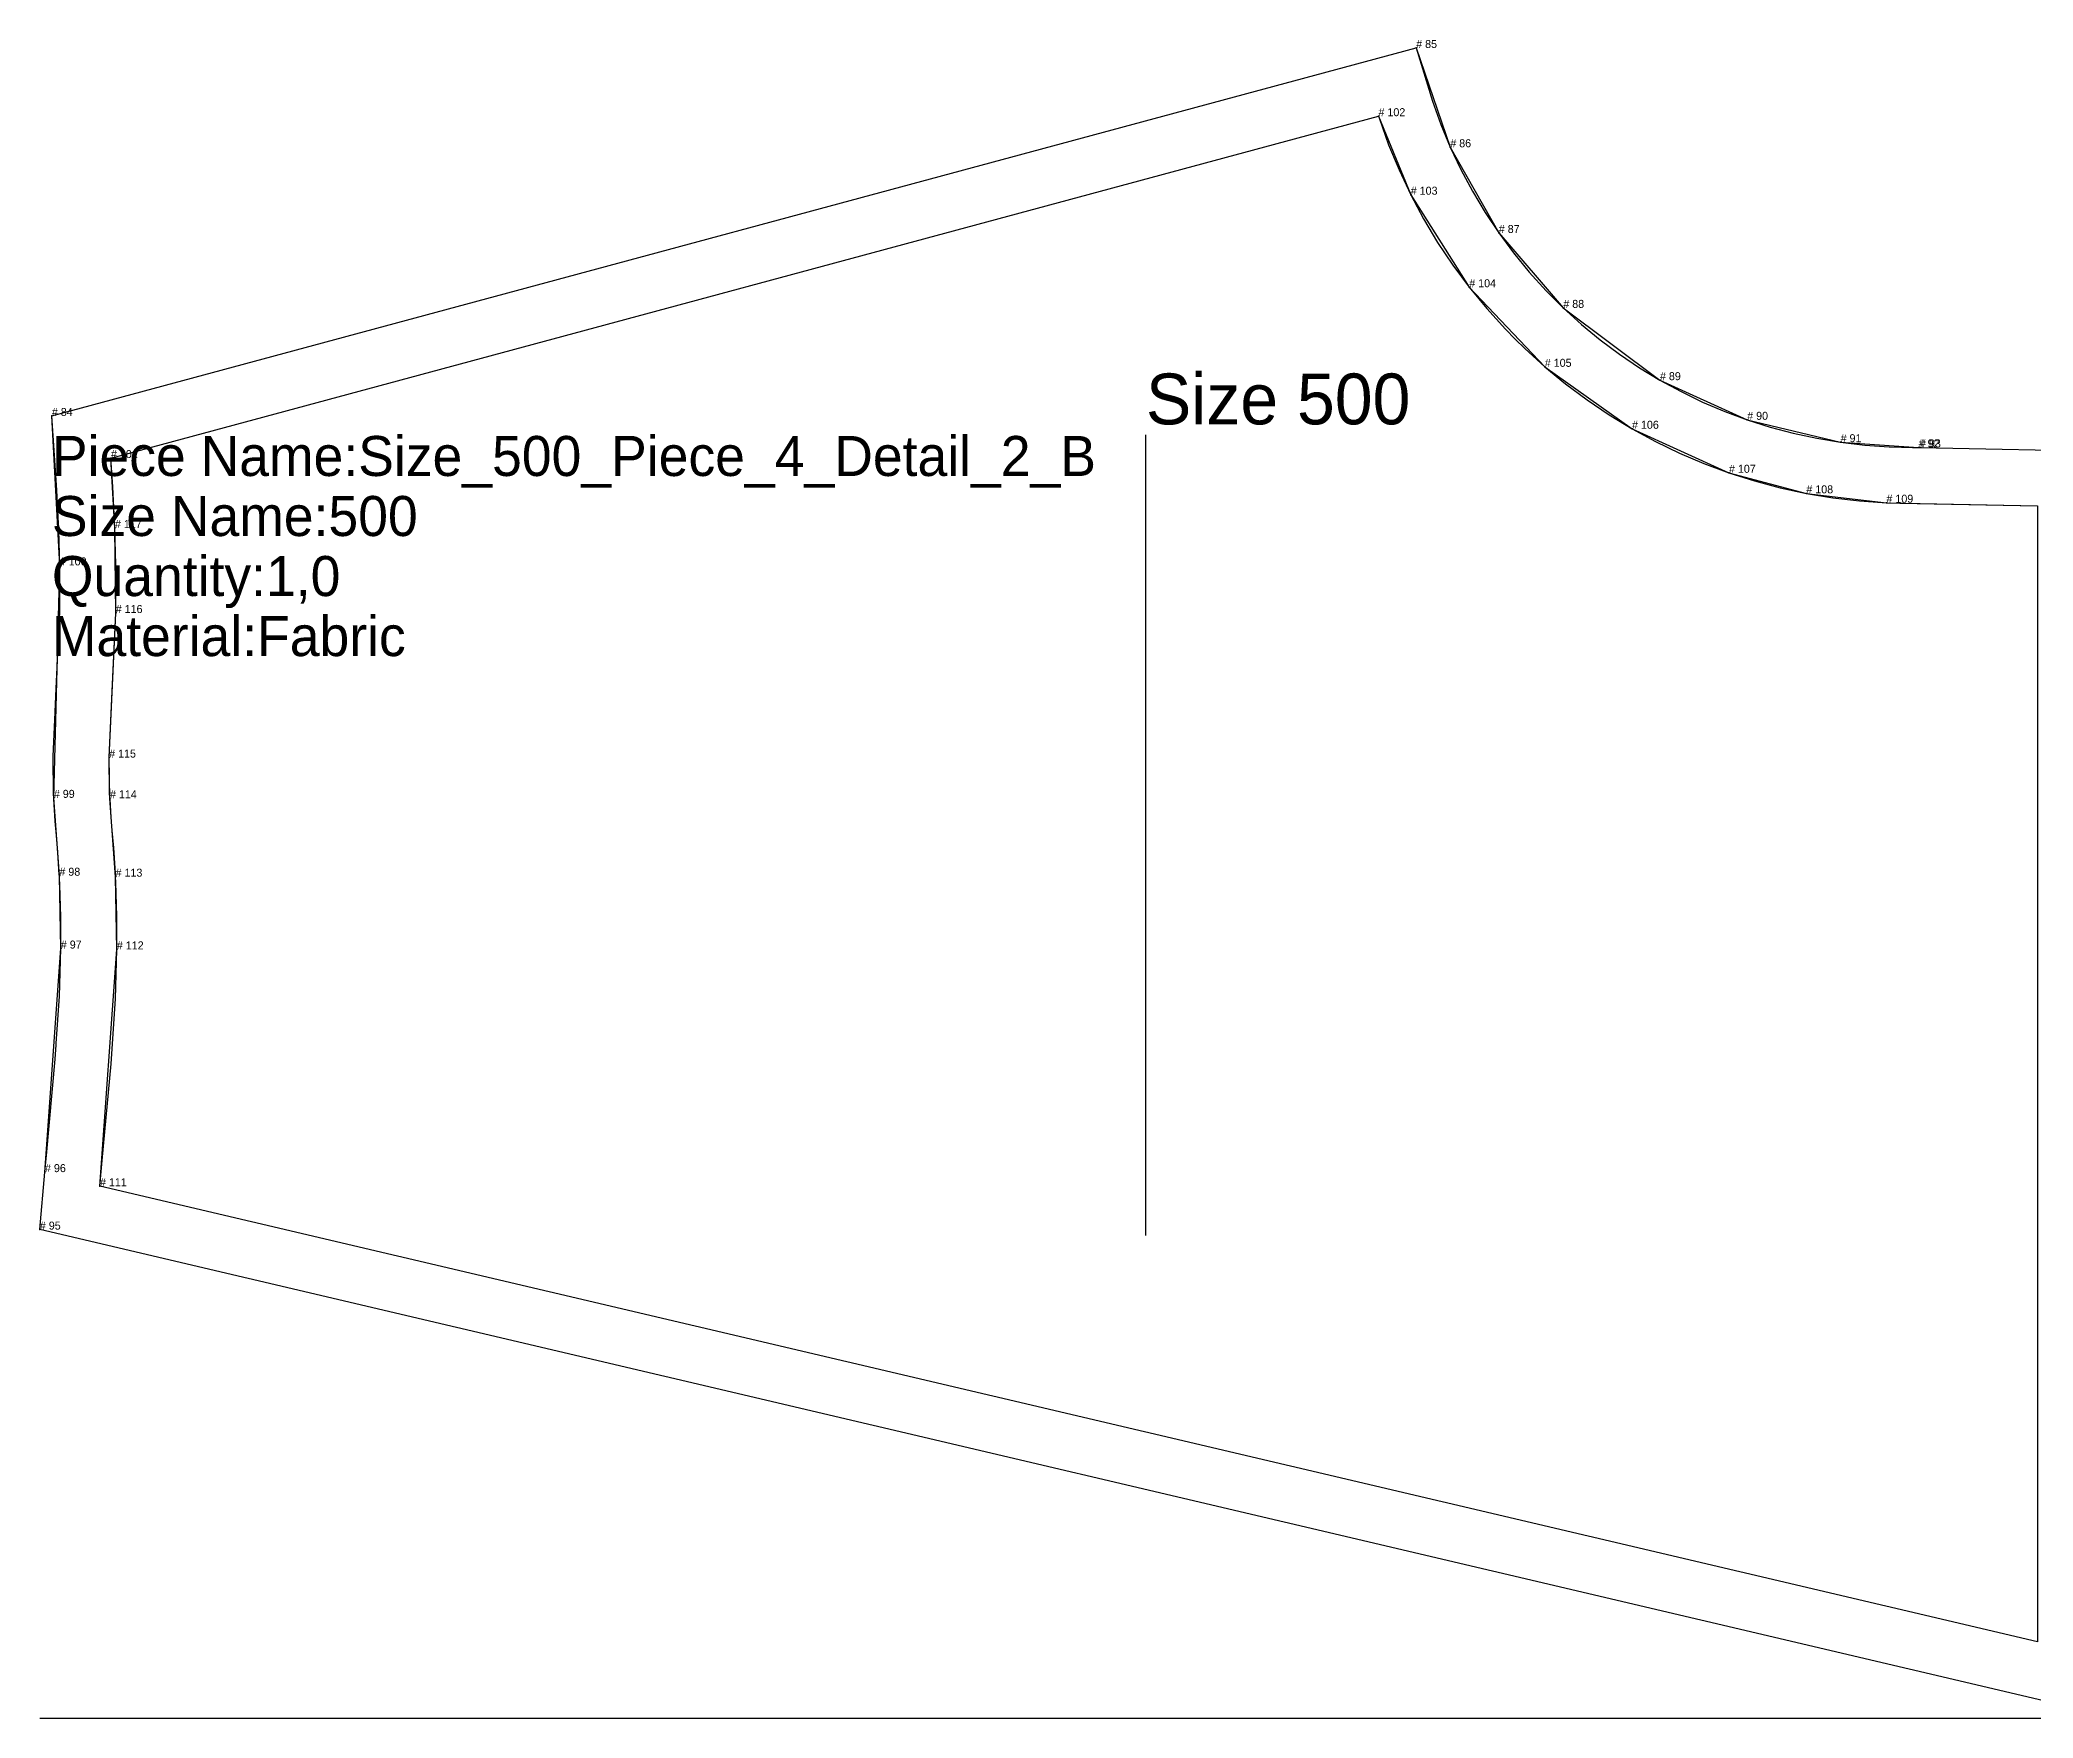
# Model space of a CAD drawing. Extents: x 0 to 1208, y -69 to 896.
# Drawn here: x 320.1 to 569.2, y 686.4 to 896.1 of the extents above; entities that cross this region are included whole.
import ezdxf

# ---------------------------------------------------------------- set-up
doc = ezdxf.new("R2010")
doc.units = 0
for name, color, linetype in [('1', 7, 'CONTINUOUS'), ('14', 7, 'CONTINUOUS'), ('15', 7, 'CONTINUOUS'), ('2', 7, 'CONTINUOUS'), ('3', 7, 'CONTINUOUS'), ('5', 7, 'CONTINUOUS'), ('7', 7, 'CONTINUOUS'), ('84', 7, 'CONTINUOUS'), ('87', 7, 'CONTINUOUS')]:
    doc.layers.add(name, color=color, linetype=linetype)

# ---------------------------------------------------------------- blocks, each defined once
blk = doc.blocks.new('piece_Detail_2_s500_M')
at = {"layer": '1'}
blk.add_lwpolyline([(321.65, 849.12), (492.12, 895.09), (496.38, 882.69), (502.44, 871.98), (510.5, 862.62), (522.58, 853.59), (533.48, 848.64), (545.15, 845.84), (554.9, 845.19), (555.07, 845.19), (579.73, 844.69), (579.73, 686.44), (320.15, 747.47), (320.79, 754.65), (322.77, 782.58), (322.59, 791.68), (321.9, 801.41), (322.64, 830.45)], close=True, dxfattribs=at)
at = {"layer": '14'}
blk.add_lwpolyline([(329.03, 843.86), (487.41, 886.57), (491.44, 876.76), (498.75, 865.2), (508.19, 855.26), (519.09, 847.52), (531.2, 842.02), (540.87, 839.45), (550.88, 838.28), (569.74, 837.89), (569.74, 695.98), (327.66, 752.89), (329.77, 782.48), (329.61, 791.56), (328.91, 801.35), (328.81, 806.44), (329.63, 824.5), (329.53, 835.11)], close=True, dxfattribs=at)
at = {"layer": '2'}
for p in [(492.12, 895.09), (487.41, 886.57), (321.65, 849.12), (329.03, 843.86), (327.66, 752.89), (320.15, 747.47)]:
    blk.add_point(p, dxfattribs=at)
at = {"layer": '3'}
for p in [(496.38, 882.69), (491.44, 876.76), (502.44, 871.98), (498.75, 865.2), (510.5, 862.62), (508.19, 855.26), (522.58, 853.59), (519.09, 847.52), (533.48, 848.64), (545.15, 845.84), (554.9, 845.19), (555.07, 845.19), (531.2, 842.02), (540.87, 839.45), (550.88, 838.28), (329.53, 835.11), (322.64, 830.45), (329.63, 824.5), (328.81, 806.44), (321.9, 801.41), (328.91, 801.35), (322.59, 791.68), (329.61, 791.56), (322.77, 782.58), (329.77, 782.48), (320.79, 754.65)]:
    blk.add_point(p, dxfattribs=at)
at = {"layer": '5'}
blk.add_line((320.15, 686.44), (579.73, 686.44), dxfattribs=at)
at = {"layer": '7'}
blk.add_line((458.35, 746.75), (458.35, 846.75), dxfattribs=at)
at = {"layer": '84'}
blk.add_lwpolyline([(579.73, 686.44), (320.15, 747.47), (320.79, 754.65), (320.98, 756.72), (322.07, 768.75), (322.19, 770.55), (322.2, 770.71), (322.59, 776.65), (322.77, 782.58), (322.77, 786.54), (322.66, 790.55), (322.61, 791.38), (322.6, 791.49), (322.59, 791.6), (322.59, 791.68), (322.58, 791.79), (322.41, 794.62), (322.22, 796.7), (322.06, 798.48), (321.9, 801.3), (321.9, 801.33), (321.9, 801.39), (321.9, 801.41), (321.87, 801.85), (321.81, 806.56), (322.06, 812.13), (322.07, 812.16), (322.2, 815.06), (322.36, 818.56), (322.36, 818.66), (322.63, 824.67), (322.64, 830.45), (322.53, 834.86), (322.29, 839.84), (321.65, 849.12), (492.12, 895.09), (494.16, 888.43), (495.2, 885.53), (496.38, 882.69), (497.69, 879.91), (499.14, 877.2), (500.72, 874.55), (502.44, 871.98), (504.27, 869.5), (506.24, 867.1), (508.35, 864.76), (509.43, 863.67), (510.5, 862.62), (512.77, 860.56), (515.1, 858.64), (517.52, 856.83), (520.01, 855.15), (522.58, 853.59), (525.22, 852.16), (527.91, 850.86), (530.67, 849.68), (533.48, 848.64), (536.34, 847.73), (539.24, 846.96), (542.18, 846.33), (545.15, 845.84), (548.16, 845.48), (551.21, 845.27), (552.74, 845.23), (553, 845.23), (553.25, 845.22), (553.48, 845.22), (553.71, 845.21), (553.93, 845.21), (554.13, 845.2), (554.34, 845.2), (554.53, 845.2), (554.72, 845.19), (554.9, 845.19), (555.07, 845.19), (579.73, 844.69)], dxfattribs=at)
at = {"layer": '87'}
blk.add_lwpolyline([(569.74, 695.98), (327.66, 752.89), (327.95, 756.09), (329.05, 768.2), (329.58, 776.31), (329.77, 782.48), (329.77, 786.64), (329.65, 790.86), (329.61, 791.56), (329.61, 791.63), (329.6, 791.73), (329.59, 791.84), (329.59, 791.91), (329.58, 792.01), (329.39, 795.15), (329.19, 797.33), (329.05, 798.99), (328.92, 801.21), (328.91, 801.27), (328.91, 801.35), (328.87, 802.1), (328.81, 806.44), (329.19, 814.74), (329.63, 824.5), (329.64, 830.54), (329.53, 835.11), (329.27, 840.26), (329.03, 843.86), (487.41, 886.57), (487.52, 886.22), (488.67, 883), (489.98, 879.85), (491.44, 876.76), (493.05, 873.75), (494.8, 870.81), (496.7, 867.96), (498.75, 865.2), (500.94, 862.53), (503.26, 859.96), (504.48, 858.72), (505.69, 857.53), (508.19, 855.26), (510.78, 853.13), (513.47, 851.12), (516.24, 849.25), (519.09, 847.52), (522.02, 845.93), (525.02, 844.48), (528.08, 843.18), (531.2, 842.02), (534.38, 841.01), (537.6, 840.16), (540.87, 839.45), (544.17, 838.9), (547.51, 838.51), (550.88, 838.28), (552.57, 838.23), (569.74, 837.89)], dxfattribs=at)
at = {"layer": '1'}
for s, height, p in [('# 85', 1, (492.12, 895.09)), ('# 86', 1, (496.38, 882.69)), ('# 87', 1, (502.44, 871.98)), ('# 88', 1, (510.5, 862.62)), ('# 89', 1, (522.58, 853.59)), ('# 84', 1, (321.65, 849.12)), ('# 90', 1, (533.48, 848.64)), ('Piece Name:Size_500_Piece_4_Detail_2_B', 5, (321.65, 841.62)), ('# 91', 1, (545.15, 845.84)), ('# 92', 1, (554.9, 845.19)), ('# 93', 1, (555.07, 845.19)), ('Size Name:500', 5, (321.65, 834.12)), ('Quantity:1,0', 5, (321.65, 826.62)), ('# 100', 1, (322.64, 830.45)), ('Material:Fabric', 5, (321.65, 819.12)), ('# 99', 1, (321.9, 801.41)), ('# 98', 1, (322.59, 791.68)), ('# 97', 1, (322.77, 782.58)), ('# 96', 1, (320.79, 754.65)), ('# 95', 1, (320.15, 747.47))]:
    blk.add_text(s, height=height, dxfattribs=at).set_placement(p)
at = {"layer": '14'}
for s, p in [('# 102', (487.41, 886.57)), ('# 103', (491.44, 876.76)), ('# 104', (498.75, 865.2)), ('# 105', (508.19, 855.26)), ('# 106', (519.09, 847.52)), ('# 101', (329.03, 843.86)), ('# 107', (531.2, 842.02)), ('# 108', (540.87, 839.45)), ('# 109', (550.88, 838.28)), ('# 117', (329.53, 835.11)), ('# 116', (329.63, 824.5)), ('# 115', (328.81, 806.44)), ('# 114', (328.91, 801.35)), ('# 113', (329.61, 791.56)), ('# 112', (329.77, 782.48)), ('# 111', (327.66, 752.89))]:
    blk.add_text(s, height=1, dxfattribs=at).set_placement(p)
at = {"layer": '15'}
blk.add_text('Size 500', height=6.35, dxfattribs=at).set_placement((458.35, 848.07))

msp = doc.modelspace()

# ---------------------------------------------------------------- block references
at = {"layer": '1'}
msp.add_blockref('piece_Detail_2_s500_M', (0, 0), dxfattribs=at)

doc.saveas('drawing.dxf')
